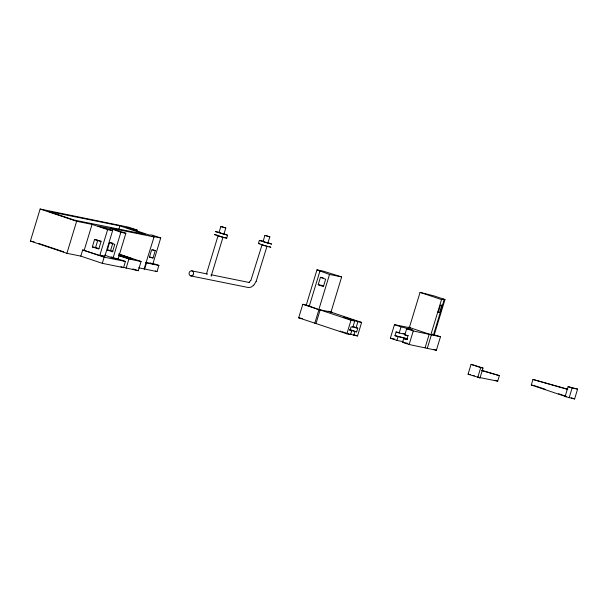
<?xml version="1.0" encoding="UTF-8"?>
<svg xmlns="http://www.w3.org/2000/svg" width="608" height="608" viewBox="0 0 608 608"><rect width="100%" height="100%" fill="white"/><g stroke="black" fill="none" stroke-linecap="round" stroke-linejoin="round"><path stroke-width="0.91" d="M211.242 275.728L211.174 276.116L222.992 237.211M117.382 258.757L125.43 261.455L123.561 267.619L102.288 263.325L80.811 256.12L66.91 253.316L30.4 241.072L40.136 209.038L128.508 227.172L137.34 230.136L126.145 227.308L149.12 235.015L151.901 235.015L160.725 237.979L152.866 263.849L145.814 262.428M66.91 253.316L76.638 221.282L92.066 224.398L107.639 229.619L112.632 230.622L104.774 256.5L99.773 255.489L82.688 249.964L80.811 256.12M84.2 250.268L92.066 224.398M92.332 246.886L94.574 239.491L97.812 240.145L95.57 247.54L92.332 246.886L98.777 249.044L101.019 241.65L94.574 239.491M99.773 255.489L107.639 229.619M110.367 230.417L110.907 228.631L120.87 232.286L125.871 233.297L118.005 259.175L113.012 258.164L104.705 255.117M102.288 263.325L104.158 257.161L125.43 261.455M107.327 249.911L109.577 242.524L112.814 243.177L110.565 250.564L107.327 249.911L112.526 251.826L114.775 244.431L109.577 242.524M118.803 229.421L119.882 225.864L145.654 234.506L74.313 220.096L48.541 211.455L119.882 225.864M113.012 258.164L120.87 232.286M126.114 268.265L128.919 259.023L141.079 261.478L138.274 270.72L123.424 267.36M138.632 267.801L144.104 268.903L154.06 236.915L151.916 236.193L160.725 237.979M144.636 269.086L146.513 262.922L158.893 265.422L157.024 271.586L144.104 268.903M155.276 250.602L151.628 249.865L149.386 257.26L153.034 257.997L155.276 250.602L152.638 249.721M206.5 273.752L218.059 235.714M218.994 232.628L220.864 226.472L225.758 227.932M225.804 227.97L223.926 234.133L219.169 232.636M226.138 238.017L226.693 238.313L227.628 235.235L223.493 233.662M264.921 245.814L258.453 243.534L259.358 240.403L271.692 244.135L267.908 242.676M262.124 244.614L250.922 280.318M263.059 241.528L264.936 235.372L269.815 236.884L264.997 235.364M269.868 236.869L267.832 242.926M350.026 330.296L351.736 330.874L350.611 334.567L346.887 333.815L298.695 317.817L302.807 304.266L310.065 306.234L309.305 306.082L319.975 270.97L320.735 271.122L316.973 269.861L306.303 304.973M320.454 277.309L325.652 279.216L323.41 286.611L318.212 284.696L320.454 277.309L323.046 277.826M318.835 309.578L329.506 274.466L341.658 276.921L330.995 312.033L318.835 309.578L309.305 306.082M314.8 323.22L318.919 309.67L320.135 309.913L351.006 320.264L354.73 321.016L352.853 327.172L351.112 326.823L349.988 330.516L351.736 330.874M316.016 323.464L320.135 309.913M346.887 333.815L351.006 320.264M350.383 334.066L353.803 335.213L354.928 331.52L356.676 331.869L357.793 328.176L353.522 326.739M352.632 326.671L356.045 327.818L357.922 321.662L361.638 322.415L357.527 335.966L353.803 335.213M403.248 341.726L396.933 340.412L390.359 338.208L394.478 324.657L410.43 327.879L408.28 327.157M407.406 338.937L394.972 335.684L396.097 331.991L398.749 332.523M396.933 340.412L398.058 336.718M396.097 331.991L399.182 333.024L401.052 326.861L412.247 329.749L406.691 328.753L404.822 334.909L407.907 335.95L406.782 339.644L403.697 338.61L402.572 342.304L409.146 344.508L436.369 350.292L440.488 336.741L432.182 334.24L433.527 334.689L444.197 299.577L442.852 299.128L444.98 299.554L434.31 334.674M444.98 299.554L434.241 295.959L420.06 292.38L409.389 327.492L430.867 334.689L433.527 334.689M409.146 344.508L413.265 330.957L440.488 336.741M425.106 347.73L429.225 334.18M430.867 334.689L441.537 299.577L444.197 299.577M427.249 348.452L431.368 334.902M439.66 312.512L441.91 305.125L440.458 305.125L438.208 312.512L439.66 312.512L437.866 311.912M468.076 374.201L471.071 364.344L483.01 368.045L480.016 377.895L468.076 374.201L470.356 374.657M477.744 377.439L480.738 367.582L483.01 368.045M480.016 377.895L477.873 377.18L497.701 381.186L499.388 375.638L481.696 370.31M565.106 396.507L574.606 398.962L577.6 389.105L568.1 386.65L565.106 396.507L566.322 396.75L531.293 385.001L532.973 379.46L567.872 389.234M569.134 397.852L572.128 387.995L577.6 389.105M253.916 284.97L256.105 281.534M256.097 281.55L267.056 246.111L266.205 245.959M250.83 280.47L248.946 282.446L211.143 274.763M190.836 275.926L248.414 287.546L251.134 287.128L253.794 285.106M249.318 282.249L249.174 282.348M206.788 274.01L207.381 273.995L191.809 270.856M214.381 234.574L215.506 234.734M227.597 235.281L215.308 231.542L219.86 232.56M259.38 240.388L263.576 241.353M270.727 247.258L265.293 245.921M226.632 238.359L214.366 234.612M225.697 227.977L220.909 226.518M263.112 241.52L263.56 241.604M267.892 243.04L265.81 242.508M222.847 237.211L221.236 236.816M258.932 243.504L259.912 243.717M154.06 236.915L110.299 228.076L125.871 233.297M316.973 269.861L323.053 271.084L341.658 276.921M110.907 228.631L97.903 226.001L112.632 230.622M318.212 284.696L323.388 285.745M30.4 241.072L34.078 241.817M331.983 312.307L330.767 312.064L361.638 322.415M399.182 333.024L405.164 334.248M404.822 334.909L408.363 335.631M356.045 327.818L357.793 328.176M394.972 335.684L407.459 338.74M403.697 338.61L407.238 339.325M298.695 317.817L302.647 318.615M390.359 338.208L394.79 339.104M402.572 342.304L407.892 343.376M531.293 385.001L534.333 385.616M472.5 375.379L474.308 375.744M216.501 234.977L217.398 235.212M403.142 333.473L404.67 333.883M265.377 245.731L264.138 245.358M481.787 370.599L499.388 375.638M532.973 379.46L567.568 389.401M221.023 236.755L219.313 236.216M265.59 242.44L263.135 241.589M328.35 311.205L330.995 312.033M98.671 240.411L101.232 241.216M95.57 247.54L98.982 248.611M100.442 255.14L104.774 256.5M263.507 245.161L262.314 244.728M420.06 292.38L441.537 299.577M394.478 324.657L401.052 326.861M406.691 328.753L413.265 330.957M40.136 209.038L76.638 221.282M568.1 386.65L572.128 387.995M357.922 321.662L343.71 317.194L354.73 321.016M302.807 304.266L318.919 309.67M433.755 349.418L436.369 350.292M571.383 397.875L574.606 398.962M471.071 364.344L480.738 367.582M535.23 385.92L545.11 389.234M558.585 393.748L566.671 396.462M149.515 256.819L153.034 257.997M152.676 263.34L158.893 265.422M349.836 329.582L356.676 331.869M349.798 329.794L354.928 331.52M150.214 262.96L152.866 263.849M110.565 250.564L112.982 251.378M145.973 262.74L146.513 262.922M118.644 253.954L141.079 261.478M495.018 380.281L497.701 381.186M119.054 255.71L128.919 259.023M353.993 334.78L357.527 335.966M342.068 331.702L350.611 334.567M155.23 270.986L157.024 271.586M111.089 256.85L118.005 259.175M82.688 249.964L104.158 257.161M132.886 268.911L138.274 270.72M120.878 266.722L123.561 267.619M38.806 243.489L63.688 251.834M219.123 236.155L218.12 235.76M340.86 331.299L340.13 331.033M224.618 237.439L225.256 237.667M319.975 270.97L329.506 274.466M269.207 246.521L270.758 247.213M223.448 233.898L223.888 234.088M118.948 254.463A10.313 0.54 16.9 0 1 132.506 259.099A10.313 0.54 16.9 0 1 118.834 255.474M192.956 275.082A2.576 2.265 -78.6 0 0 191.877 270.872A2.576 2.265 -78.6 0 0 189.141 274.223A2.576 2.265 -78.6 0 0 192.956 275.082"/></g></svg>
